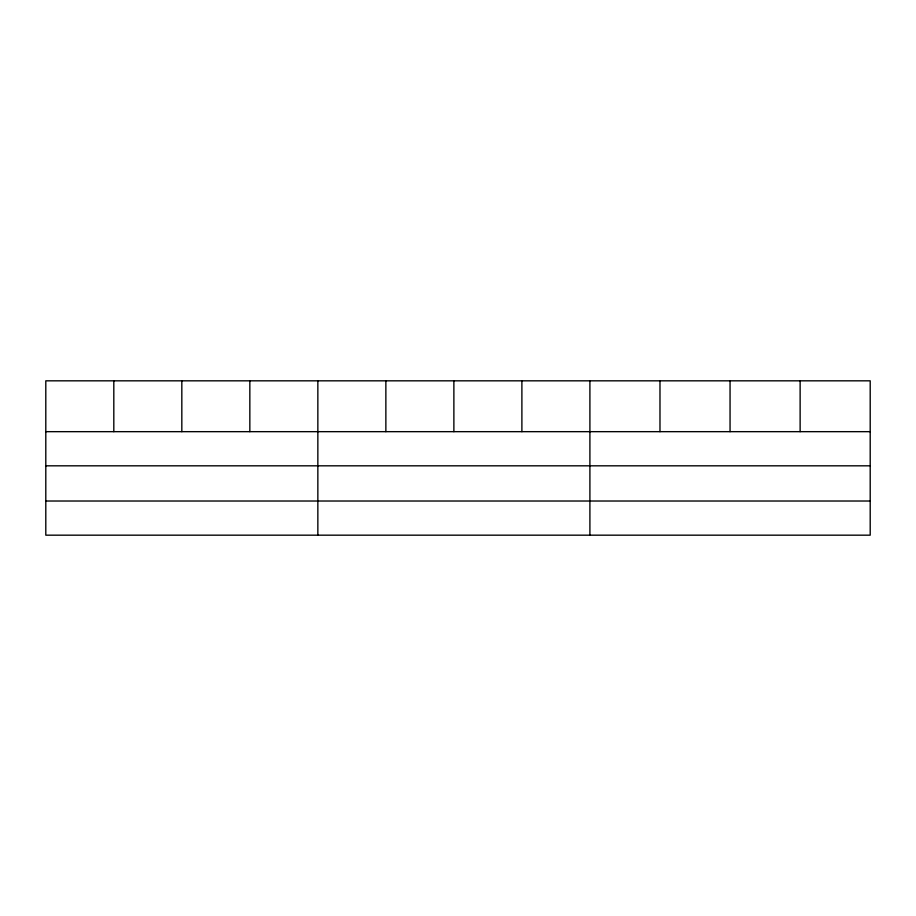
<?xml version="1.0" encoding="UTF-8"?>
<svg xmlns="http://www.w3.org/2000/svg" width="916" height="916" viewBox="0 0 916 916"><rect width="100%" height="100%" fill="white"/><g stroke="black" fill="none" stroke-linecap="round" stroke-linejoin="round"><path stroke-width="1.37" d="M870.2 465.82L870.2 380.827L45.8 380.827L45.8 535.173L870.2 535.173L870.2 465.82L45.8 465.82M45.8 431.665L870.2 431.665M45.8 501.018L870.2 501.018M800.126 380.827L800.126 431.665M730.052 380.827L730.052 431.665M659.978 380.827L659.978 431.665M589.904 380.827L589.904 535.173M521.891 380.827L521.891 431.665M453.878 380.827L453.878 431.665M385.865 380.827L385.865 431.665M317.852 380.827L317.852 535.173M249.839 380.827L249.839 431.665M181.826 380.827L181.826 431.665M113.813 380.827L113.813 431.665"/></g></svg>
